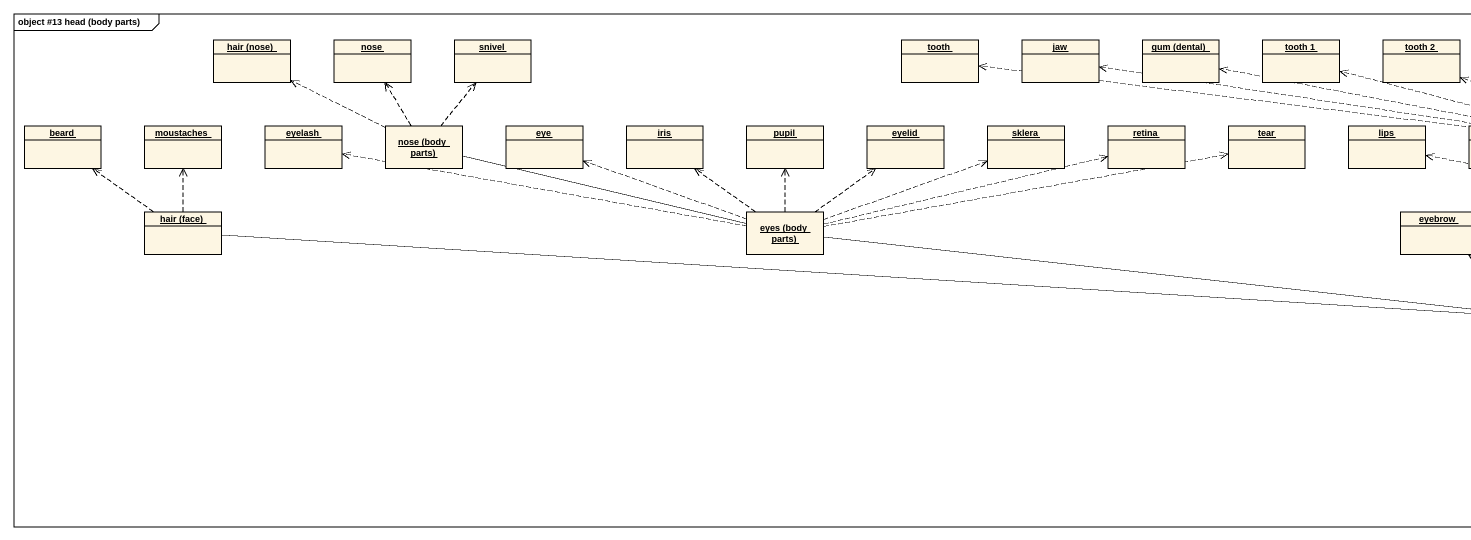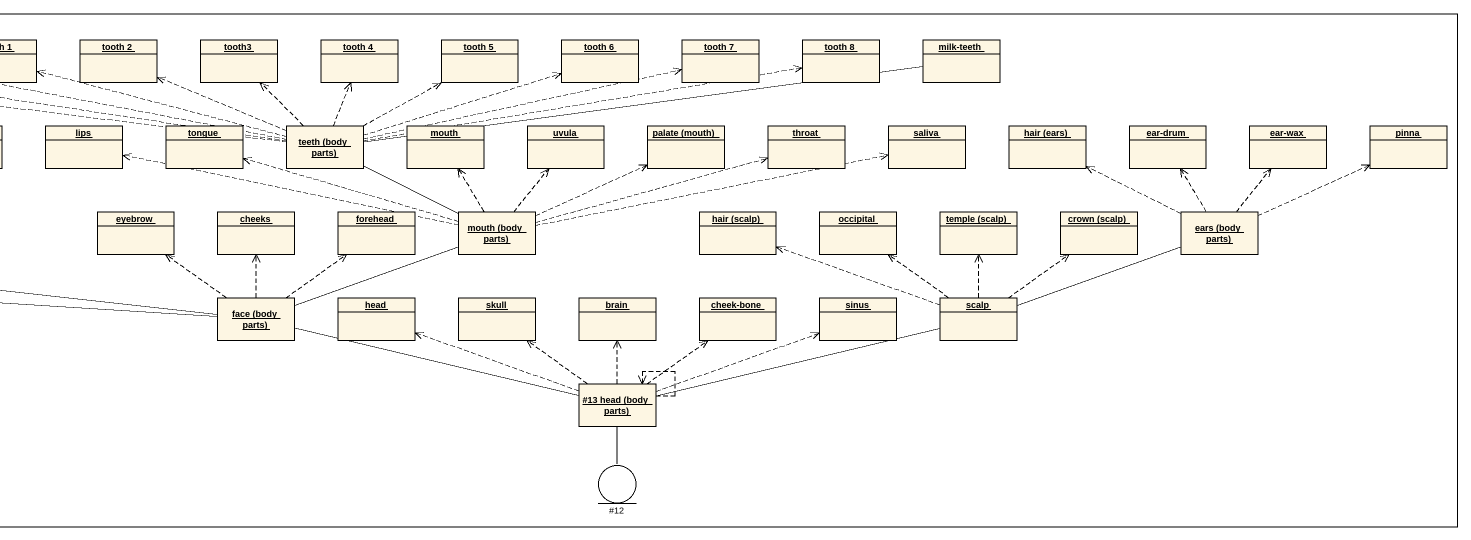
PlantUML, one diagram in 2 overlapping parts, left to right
@startuml
mainframe object #13 head (body parts)
allowmixing
hide circle
hide empty members
object "hair (nose)" as hair_nose
object nose
object snivel
object tooth
object jaw
object "gum (dental)" as gum_dental
object "tooth 1" as tooth_1
object "tooth 2" as tooth_2
object tooth3
object "tooth 4" as tooth_4
object "tooth 5" as tooth_5
object "tooth 6" as tooth_6
object "tooth 7" as tooth_7
object "tooth 8" as tooth_8
object "milk-teeth" as milk_teeth
object beard
object moustaches
object eyelash
object "nose (body parts)" as nose_body_parts
object eye
object iris
object pupil
object eyelid
object sklera
object retina
object tear
object lips
object tongue
object "teeth (body parts)" as teeth_body_parts
object mouth
object uvula
object "palate (mouth)" as palate_mouth
object throat
object saliva
object "hair (ears)" as hair_ears
object "ear-drum" as ear_drum
object "ear-wax" as ear_wax
object pinna
object "hair (face)" as hair_face
object "eyes (body parts)" as eyes_body_parts
object eyebrow
object cheeks
object forehead
object "mouth (body parts)" as mouth_body_parts
object "hair (scalp)" as hair_scalp
object occipital
object "temple (scalp)" as temple_scalp
object "crown (scalp)" as crown_scalp
object "ears (body parts)" as ears_body_parts
object "face (body parts)" as face_body_parts
object head
object skull
object brain
object "cheek-bone" as cheek_bone
object sinus
object scalp
object "#13 head (body parts)" as o13_head_body_parts
entity "#12" as e12
nose_body_parts .left.> hair_nose
nose_body_parts .up.> nose
nose_body_parts .up.> snivel
teeth_body_parts .left.> tooth
teeth_body_parts .left.> jaw
teeth_body_parts .left.> gum_dental
teeth_body_parts .left.> tooth_1
teeth_body_parts .left.> tooth_2
teeth_body_parts .up.> tooth3
teeth_body_parts .up.> tooth_4
teeth_body_parts .right.> tooth_5
teeth_body_parts .right.> tooth_6
teeth_body_parts .right.> tooth_7
teeth_body_parts .right.> tooth_8
teeth_body_parts -right- milk_teeth
hair_face .up.> beard
hair_face .up.> moustaches
eyes_body_parts .left.> eyelash
eyes_body_parts -left- nose_body_parts
eyes_body_parts .left.> eye
eyes_body_parts .up.> iris
eyes_body_parts .up.> pupil
eyes_body_parts .up.> eyelid
eyes_body_parts .right.> sklera
eyes_body_parts .right.> retina
eyes_body_parts .right.> tear
mouth_body_parts .left.> lips
mouth_body_parts .left.> tongue
mouth_body_parts -left- teeth_body_parts
mouth_body_parts .up.> mouth
mouth_body_parts .up.> uvula
mouth_body_parts .right.> palate_mouth
mouth_body_parts .right.> throat
mouth_body_parts .right.> saliva
ears_body_parts .left.> hair_ears
ears_body_parts .up.> ear_drum
ears_body_parts .up.> ear_wax
ears_body_parts .right.> pinna
face_body_parts -left- hair_face
face_body_parts -left- eyes_body_parts
face_body_parts .up.> eyebrow
face_body_parts .up.> cheeks
face_body_parts .up.> forehead
face_body_parts -right- mouth_body_parts
scalp .left.> hair_scalp
scalp .up.> occipital
scalp .up.> temple_scalp
scalp .up.> crown_scalp
scalp -right- ears_body_parts
o13_head_body_parts -left- face_body_parts
o13_head_body_parts .left.> head
o13_head_body_parts .up.> skull
o13_head_body_parts .up.> brain
o13_head_body_parts .up.> cheek_bone
o13_head_body_parts .right.> sinus
o13_head_body_parts -right- scalp
o13_head_body_parts ..> o13_head_body_parts
e12 -up- o13_head_body_parts
@enduml
